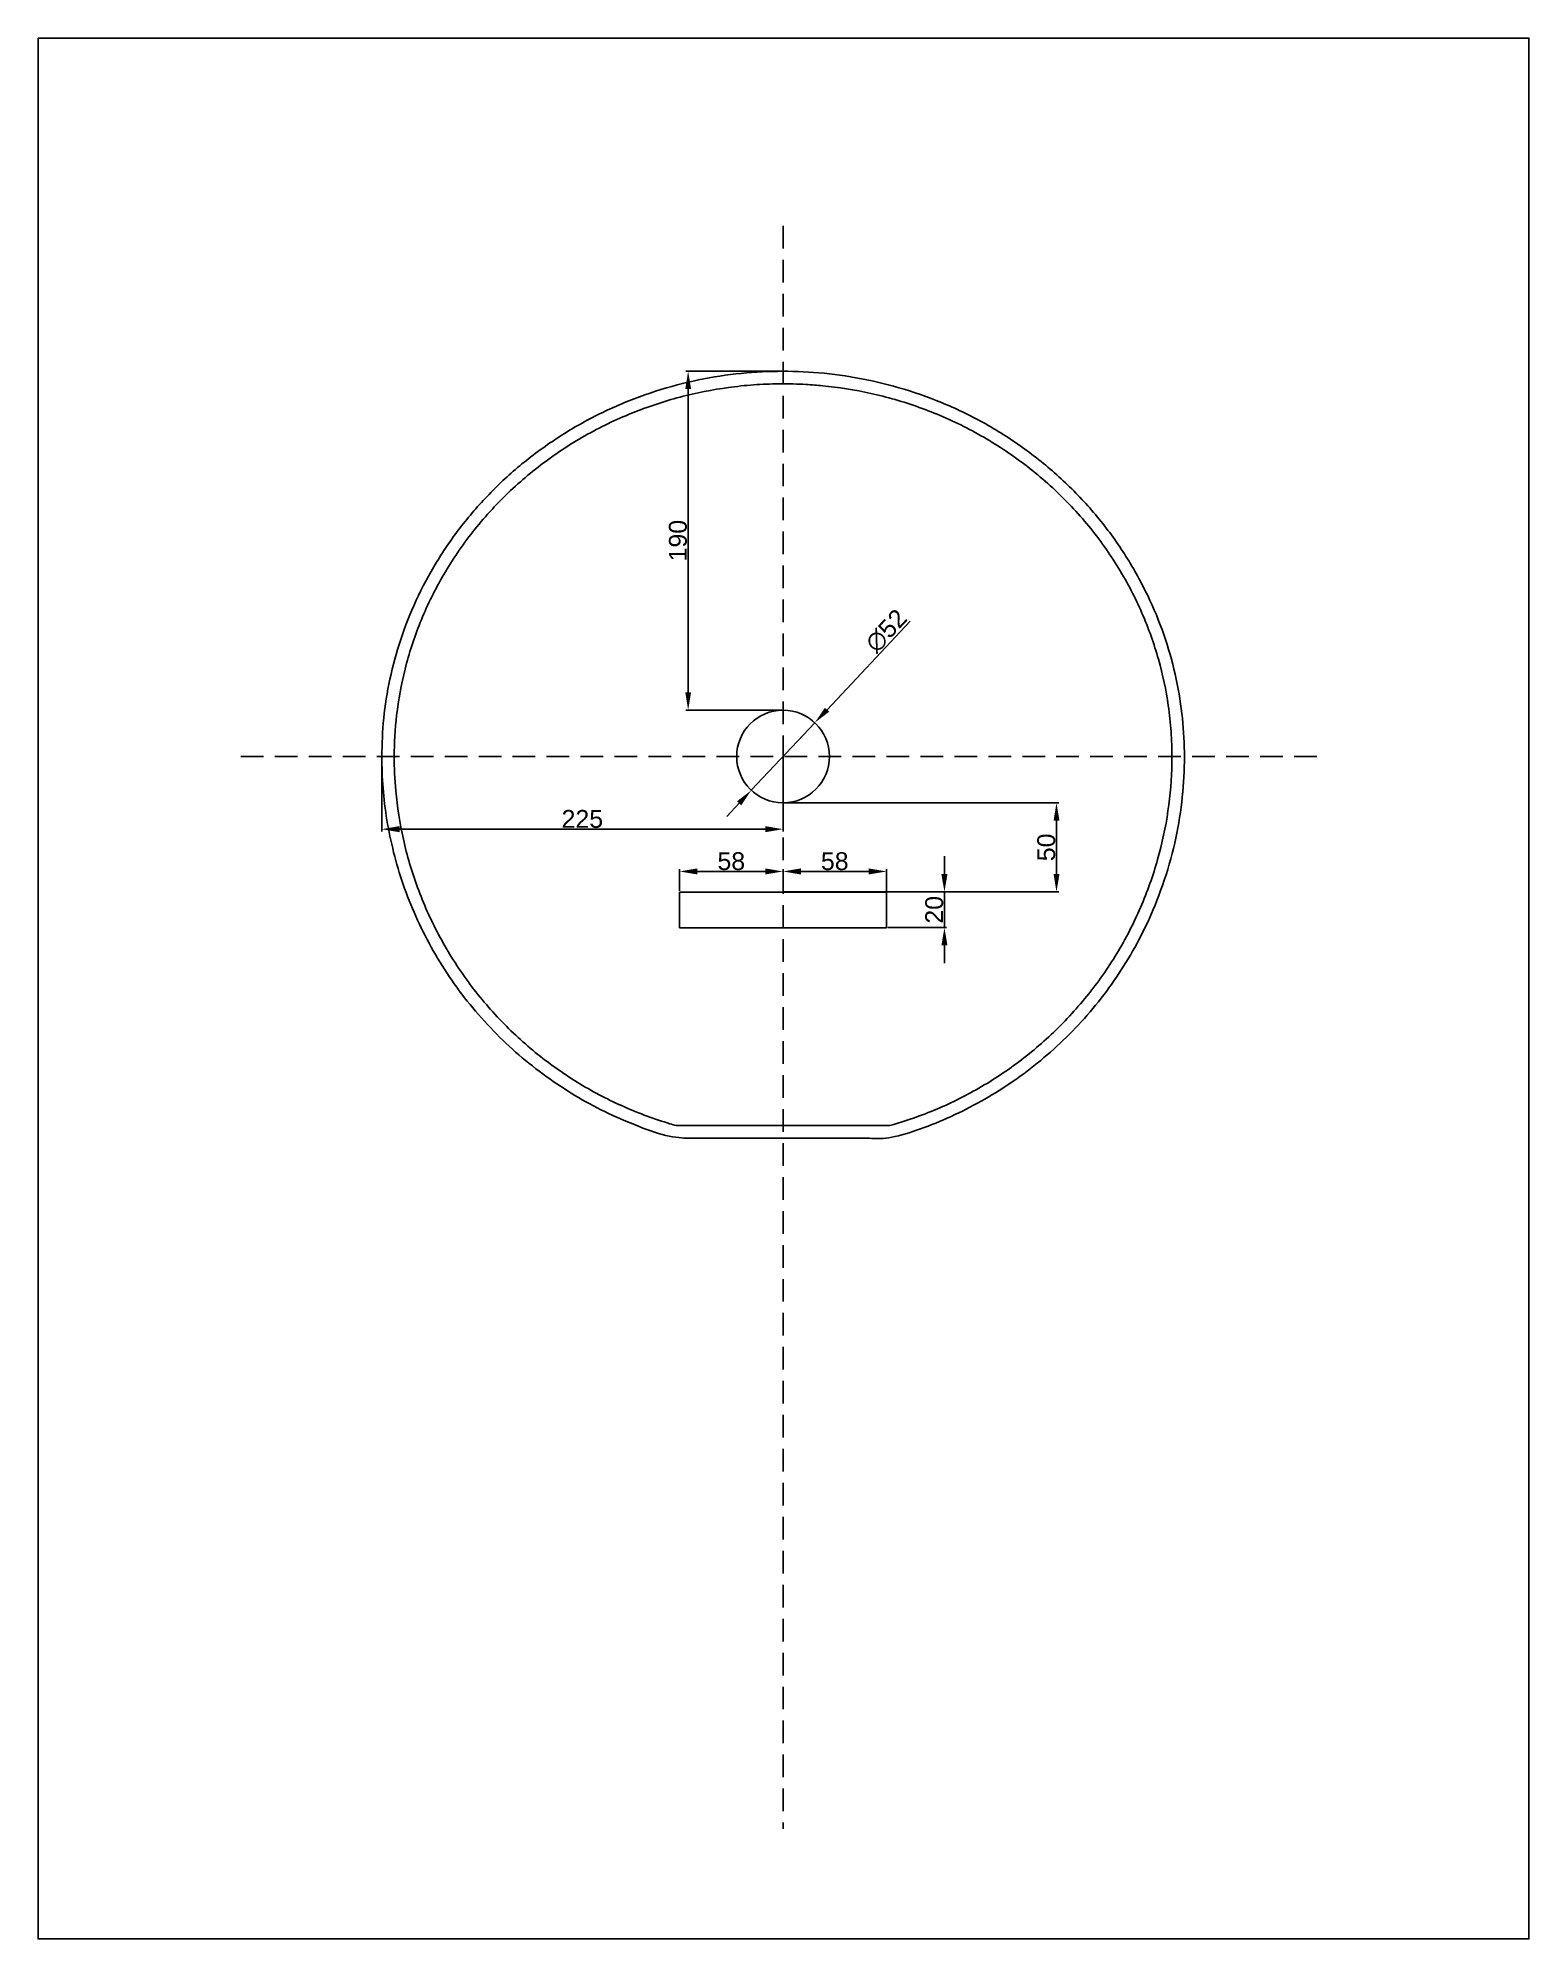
# Model space of a CAD drawing. Header units: millimetres. Extents: x 27070 to 27906, y 36273 to 37339.
import ezdxf

# ---------------------------------------------------------------- set-up
doc = ezdxf.new("R2010")
doc.units = ezdxf.units.MM
doc.linetypes.add('HIDDENX2', pattern=[19.05, 12.7, -6.35])
for name, color, linetype in [('box', 4, 'Continuous'), ('center', 1, 'HIDDENX2'), ('line', 3, 'Continuous')]:
    doc.layers.add(name, color=color, linetype=linetype)
doc.styles.get("Standard").update_dxf_attribs({"font": 'arial.ttf'})
doc.dimstyles.new('사본 ISO-25', dxfattribs={"dimtxt": 10, "dimasz": 10, "dimexe": 1.25, "dimexo": 0.625, "dimtad": 1, "dimtxsty": 'Standard', "dimcen": 2.5, "dimclrd": 1, "dimclre": 1, "dimclrt": 2, "dimadec": 0, "dimazin": 0, "dimtfac": 1, "dimtmove": 0, "dimatfit": 3, "dimfxl": 1, "dimtfillclr": 2, "dimarcsym": 0})

# ---------------------------------------------------------------- blocks, each defined once
blk = doc.blocks.new('*D1')
at = {"layer": 'Defpoints', "color": 0, "transparency": 16777216}
for p in [(27505.5, 36955.5), (27469.9, 36917.6)]:
    blk.add_point(p, dxfattribs=at)
at = {"layer": 'line', "color": 1, "linetype": 'Continuous', "lineweight": -2, "transparency": 16777216}
for p, q in [((27559, 37012.5), (27512.4, 36962.8)), ((27469.9, 36917.6), (27505.5, 36955.5)), ((27463.1, 36910.3), (27456.2, 36903))]:
    blk.add_line(p, q, dxfattribs=at)
at = {"layer": 'line', "color": 1, "transparency": 16777216}
for points in [[(27511.2, 36963.9), (27513.6, 36961.7), (27505.5, 36955.5)], [(27461.9, 36911.4), (27464.3, 36909.2), (27469.9, 36917.6)]]:
    blk.add_solid(points, dxfattribs=at)
at = {"layer": 'line', "color": 2, "transparency": 16777216, "insert": (27545.6, 37007), "char_height": 10, "attachment_point": 5, "rotation": 46.8104}
blk.add_mtext('∅52', dxfattribs=at)
blk = doc.blocks.new('*D3')
at = {"layer": 'Defpoints', "color": 0, "transparency": 16777216}
for p in [(27545.7, 36860.6), (27545.7, 36840.6), (27578.2, 36840.6)]:
    blk.add_point(p, dxfattribs=at)
at = {"layer": 'line', "color": 1, "linetype": 'Continuous', "lineweight": -2, "transparency": 16777216}
for p, q in [((27578.2, 36870.6), (27578.2, 36880.6)), ((27546.4, 36860.6), (27579.4, 36860.6)), ((27578.2, 36860.6), (27578.2, 36840.6)), ((27546.4, 36840.6), (27579.4, 36840.6)), ((27578.2, 36830.6), (27578.2, 36820.6))]:
    blk.add_line(p, q, dxfattribs=at)
at = {"layer": 'line', "color": 1, "transparency": 16777216}
for points in [[(27576.5, 36870.6), (27579.9, 36870.6), (27578.2, 36860.6)], [(27576.5, 36830.6), (27579.9, 36830.6), (27578.2, 36840.6)]]:
    blk.add_solid(points, dxfattribs=at)
at = {"layer": 'line', "color": 2, "transparency": 16777216, "insert": (27572.5, 36850.6), "char_height": 10, "attachment_point": 5, "rotation": 90}
blk.add_mtext('20', dxfattribs=at)
blk = doc.blocks.new('*D4')
at = {"layer": 'Defpoints', "color": 0, "transparency": 16777216}
for p in [(27434.5, 37152.6), (27487.7, 37152.6), (27487.7, 36962.6)]:
    blk.add_point(p, dxfattribs=at)
at = {"layer": 'line', "color": 1, "linetype": 'Continuous', "lineweight": -2, "transparency": 16777216}
for p, q in [((27487.1, 37152.6), (27433.3, 37152.6)), ((27434.5, 36972.6), (27434.5, 37142.6)), ((27487.1, 36962.6), (27433.3, 36962.6))]:
    blk.add_line(p, q, dxfattribs=at)
at = {"layer": 'line', "color": 1, "transparency": 16777216}
for points in [[(27432.9, 37142.6), (27436.2, 37142.6), (27434.5, 37152.6)], [(27432.9, 36972.6), (27436.2, 36972.6), (27434.5, 36962.6)]]:
    blk.add_solid(points, dxfattribs=at)
at = {"layer": 'line', "color": 2, "transparency": 16777216, "insert": (27428.8, 37057.6), "char_height": 10, "attachment_point": 5, "rotation": 90}
blk.add_mtext('190', dxfattribs=at)
blk = doc.blocks.new('*D5')
at = {"layer": 'Defpoints', "color": 0, "transparency": 16777216}
for p in [(27262.7, 36936.6), (27487.7, 36936.6), (27262.7, 36895.8)]:
    blk.add_point(p, dxfattribs=at)
at = {"layer": 'line', "color": 1, "linetype": 'Continuous', "lineweight": -2, "transparency": 16777216}
for p, q in [((27262.7, 36935.9), (27262.7, 36894.5)), ((27487.7, 36935.9), (27487.7, 36894.5)), ((27477.7, 36895.8), (27272.7, 36895.8))]:
    blk.add_line(p, q, dxfattribs=at)
at = {"layer": 'line', "color": 1, "transparency": 16777216}
for points in [[(27272.7, 36897.5), (27272.7, 36894.1), (27262.7, 36895.8)], [(27477.7, 36897.5), (27477.7, 36894.1), (27487.7, 36895.8)]]:
    blk.add_solid(points, dxfattribs=at)
at = {"layer": 'line', "color": 2, "transparency": 16777216, "insert": (27375.2, 36901.5), "char_height": 10, "attachment_point": 5}
blk.add_mtext('225', dxfattribs=at)
blk = doc.blocks.new('*D7')
at = {"layer": 'Defpoints', "color": 0, "transparency": 16777216}
for p in [(27487.7, 36910.6), (27487.7, 36860.6), (27641, 36860.6)]:
    blk.add_point(p, dxfattribs=at)
at = {"layer": 'line', "color": 1, "linetype": 'Continuous', "lineweight": -2, "transparency": 16777216}
for p, q in [((27488.4, 36910.6), (27642.3, 36910.6)), ((27641, 36900.6), (27641, 36870.6)), ((27488.4, 36860.6), (27642.3, 36860.6))]:
    blk.add_line(p, q, dxfattribs=at)
at = {"layer": 'line', "color": 1, "transparency": 16777216}
for points in [[(27639.4, 36900.6), (27642.7, 36900.6), (27641, 36910.6)], [(27639.4, 36870.6), (27642.7, 36870.6), (27641, 36860.6)]]:
    blk.add_solid(points, dxfattribs=at)
at = {"layer": 'line', "color": 2, "transparency": 16777216, "insert": (27635.3, 36885.6), "char_height": 10, "attachment_point": 5, "rotation": 90}
blk.add_mtext('50', dxfattribs=at)
blk = doc.blocks.new('*D9')
at = {"layer": 'Defpoints', "color": 0, "transparency": 16777216}
for p in [(27545.7, 36872.1), (27487.7, 36860.6), (27545.7, 36860.6)]:
    blk.add_point(p, dxfattribs=at)
at = {"layer": 'line', "color": 1, "linetype": 'Continuous', "lineweight": -2, "transparency": 16777216}
for p, q in [((27487.7, 36861.2), (27487.7, 36873.4)), ((27497.7, 36872.1), (27535.7, 36872.1)), ((27545.7, 36861.2), (27545.7, 36873.4))]:
    blk.add_line(p, q, dxfattribs=at)
at = {"layer": 'line', "color": 1, "transparency": 16777216}
for points in [[(27497.7, 36873.8), (27497.7, 36870.4), (27487.7, 36872.1)], [(27535.7, 36873.8), (27535.7, 36870.4), (27545.7, 36872.1)]]:
    blk.add_solid(points, dxfattribs=at)
at = {"layer": 'line', "color": 2, "transparency": 16777216, "insert": (27516.7, 36877.8), "char_height": 10, "attachment_point": 5}
blk.add_mtext('58', dxfattribs=at)
blk = doc.blocks.new('*D10')
at = {"layer": 'Defpoints', "color": 0, "transparency": 16777216}
for p in [(27429.7, 36872.1), (27429.7, 36860.6), (27487.7, 36860.6)]:
    blk.add_point(p, dxfattribs=at)
at = {"layer": 'line', "color": 1, "linetype": 'Continuous', "lineweight": -2, "transparency": 16777216}
for p, q in [((27429.7, 36861.2), (27429.7, 36873.4)), ((27477.7, 36872.1), (27439.7, 36872.1)), ((27487.7, 36861.2), (27487.7, 36873.4))]:
    blk.add_line(p, q, dxfattribs=at)
at = {"layer": 'line', "color": 1, "transparency": 16777216}
for points in [[(27439.7, 36873.8), (27439.7, 36870.4), (27429.7, 36872.1)], [(27477.7, 36873.8), (27477.7, 36870.4), (27487.7, 36872.1)]]:
    blk.add_solid(points, dxfattribs=at)
at = {"layer": 'line', "color": 2, "transparency": 16777216, "insert": (27458.7, 36877.8), "char_height": 10, "attachment_point": 5}
blk.add_mtext('58', dxfattribs=at)

msp = doc.modelspace()

# ---------------------------------------------------------------- linework, layer by layer
at = {"layer": 'box'}
msp.add_lwpolyline([(27070.028, 37339.444), (27905.913, 37339.444), (27905.913, 36273.478), (27070.028, 36273.478)], close=True, dxfattribs=at)
at = {"layer": 'center'}
for p, q in [((27487.73, 37234.105), (27487.73, 36335.303)), ((27183.728, 36936.554), (27791.733, 36936.554))]:
    msp.add_line(p, q, dxfattribs=at)
at = {"layer": 'line'}
for p, q in [((27429.73, 36860.554), (27545.73, 36860.554)), ((27429.73, 36860.554), (27429.73, 36840.554)), ((27545.73, 36860.554), (27545.73, 36840.554)), ((27429.73, 36840.554), (27545.73, 36840.554))]:
    msp.add_line(p, q, dxfattribs=at)
msp.add_circle((27487.73, 36936.554), 26, dxfattribs=at)
msp.add_rational_spline([(27262.73, 36936.554), (27262.73, 36768.046), (27426.989, 36722.554), (27487.73, 36722.554), (27548.472, 36722.554), (27712.73, 36768.046), (27712.73, 36936.554), (27712.73, 37152.554), (27487.73, 37152.554), (27262.73, 37152.554), (27262.73, 36936.554)], [1, 0.796857481713, 1, 1, 1, 0.796857481713, 1, 0.707106781187, 1, 0.707106781187, 1], degree=2, knots=[0, 0, 0, 1.297441, 1.297441, 2.297441, 2.297441, 3.59488201, 3.59488201, 5.16567833, 5.16567833, 6.73647466, 6.73647466, 6.73647466], dxfattribs=at)
msp.add_open_spline([(27269.73, 36936.554), (27269.73, 36930.202), (27270.016, 36923.755), (27271.426, 36908.286), (27272.83, 36899.211), (27276.89, 36881.059), (27279.547, 36871.984), (27286.135, 36854.083), (27290.067, 36845.258), (27299.159, 36828.118), (27304.318, 36819.803), (27315.747, 36803.924), (27322.016, 36796.36), (27335.482, 36782.188), (27342.679, 36775.579), (27357.777, 36763.463), (27365.676, 36757.954), (27381.929, 36748.117), (27390.282, 36743.788), (27407.193, 36736.321), (27415.751, 36733.183), (27425.514, 36730.251), (27426.731, 36729.897), (27427.948, 36729.554), (27467.404, 36729.554), (27506.861, 36729.554), (27546.716, 36729.554), (27547.115, 36729.554), (27547.513, 36729.554), (27553.665, 36731.287), (27559.831, 36733.312), (27574.497, 36738.881), (27582.973, 36742.708), (27599.577, 36751.557), (27607.705, 36756.579), (27623.361, 36767.766), (27630.889, 36773.931), (27645.106, 36787.287), (27651.794, 36794.478), (27664.13, 36809.704), (27669.777, 36817.738), (27679.882, 36834.424), (27684.34, 36843.073), (27691.99, 36860.734), (27695.182, 36869.744), (27700.294, 36887.866), (27702.214, 36896.978), (27704.839, 36915.066), (27705.544, 36924.041), (27705.711, 36933.588), (27705.72, 36934.328), (27705.728, 36935.412), (27705.729, 36935.757), (27705.73, 36936.26), (27705.73, 36936.426), (27705.73, 36936.721), (27705.73, 36936.869), (27705.729, 36937.313), (27705.728, 36937.609), (27705.722, 36938.497), (27705.715, 36939.091), (27705.687, 36940.874), (27705.658, 36942.066), (27705.538, 36945.656), (27705.414, 36948.064), (27704.908, 36955.327), (27704.39, 36960.221), (27702.446, 36973.717), (27700.629, 36982.39), (27695.741, 36999.738), (27692.668, 37008.412), (27685.232, 37025.515), (27680.868, 37033.943), (27670.886, 37050.295), (27665.268, 37058.217), (27652.888, 37073.307), (27646.127, 37080.473), (27631.643, 37093.835), (27623.921, 37100.029), (27607.752, 37111.288), (27599.305, 37116.352), (27581.953, 37125.26), (27573.049, 37129.103), (27555.052, 37135.552), (27545.961, 37138.157), (27527.844, 37142.179), (27518.818, 37143.595), (27506.837, 37144.771), (27503.758, 37145.009), (27498.23, 37145.325), (27495.773, 37145.425), (27491.798, 37145.523), (27490.271, 37145.545), (27487.594, 37145.557), (27486.441, 37145.554), (27484.123, 37145.529), (27482.961, 37145.507), (27479.463, 37145.416), (27477.117, 37145.319), (27470.043, 37144.915), (27465.277, 37144.495), (27451.522, 37142.833), (27442.445, 37141.193), (27424.272, 37136.705), (27415.175, 37133.857), (27397.221, 37126.915), (27388.364, 37122.821), (27371.162, 37113.419), (27362.818, 37108.111), (27346.909, 37096.385), (27339.343, 37089.967), (27325.219, 37076.194), (27318.661, 37068.84), (27306.72, 37053.42), (27301.339, 37045.355), (27291.85, 37028.769), (27287.742, 37020.25), (27280.823, 37003.016), (27278.01, 36994.303), (27273.633, 36976.925), (27272.067, 36968.261), (27270.16, 36951.871), (27269.73, 36944.127), (27269.73, 36936.554)], degree=3, knots=[0, 0, 0, 0, 0.09510077, 0.09510077, 0.22610456, 0.22610456, 0.35710834, 0.35710834, 0.48811213, 0.48811213, 0.61911591, 0.61911591, 0.7501197, 0.7501197, 0.88112348, 0.88112348, 1.01212727, 1.01212727, 1.14313105, 1.14313105, 1.27413483, 1.27413483, 1.29279148, 1.29279148, 1.29279148, 2.26716121, 2.26716121, 2.27700332, 2.27700332, 2.27700332, 2.37136375, 2.37136375, 2.50247325, 2.50247325, 2.63358276, 2.63358276, 2.76469226, 2.76469226, 2.89580177, 2.89580177, 3.02691127, 3.02691127, 3.15802077, 3.15802077, 3.28913028, 3.28913028, 3.42023978, 3.42023978, 3.55134929, 3.55134929, 3.56237535, 3.56237535, 3.56753946, 3.56753946, 3.56989759, 3.56989759, 3.57225573, 3.57225573, 3.57697199, 3.57697199, 3.58640452, 3.58640452, 3.60526957, 3.60526957, 3.64299967, 3.64299967, 3.71845989, 3.71845989, 3.84958034, 3.84958034, 3.9807008, 3.9807008, 4.11182125, 4.11182125, 4.24294171, 4.24294171, 4.37406217, 4.37406217, 4.50518262, 4.50518262, 4.63630308, 4.63630308, 4.76742354, 4.76742354, 4.89854399, 4.89854399, 5.02966445, 5.02966445, 5.07534334, 5.07534334, 5.11223169, 5.11223169, 5.13541021, 5.13541021, 5.15302057, 5.15302057, 5.17063094, 5.17063094, 5.20585167, 5.20585167, 5.27629313, 5.27629313, 5.40771263, 5.40771263, 5.53913214, 5.53913214, 5.67055164, 5.67055164, 5.80197115, 5.80197115, 5.93339065, 5.93339065, 6.06481016, 6.06481016, 6.19622966, 6.19622966, 6.32764917, 6.32764917, 6.45906867, 6.45906867, 6.59048818, 6.59048818, 6.71138745, 6.71138745, 6.71138745, 6.71138745], dxfattribs=at)

# ---------------------------------------------------------------- dimensions: what is measured, and where the dimension line sits
for base, p1, p2, picture, middle in [((27434.529, 37152.554), (27487.73, 36962.554), (27487.73, 37152.554), '*D4', (27428.798, 37057.554)), ((27641.047, 36860.554), (27487.73, 36910.554), (27487.73, 36860.554), '*D7', (27635.316, 36885.554)), ((27578.196, 36840.554), (27545.73, 36860.554), (27545.73, 36840.554), '*D3', (27572.465, 36850.554))]:
    dim = msp.add_linear_dim(base=base, p1=p1, p2=p2, angle=90, dimstyle='사본 ISO-25', dxfattribs=at)
    dim.commit()
    dim.dimension.update_dxf_attribs({"geometry": picture, "text_midpoint": middle})
dim = msp.add_diameter_dim_2p(p1=(27469.936, 36917.598), p2=(27505.525, 36955.511), dimstyle='사본 ISO-25', dxfattribs=at)
dim.commit()
dim.dimension.update_dxf_attribs({"geometry": '*D1', "text_midpoint": (27549.973, 37002.86), "dimtype": 163})
for base, p1, p2, picture, middle in [((27262.73, 36895.799), (27487.73, 36936.554), (27262.73, 36936.554), '*D5', (27375.23, 36901.529)), ((27429.73, 36872.109), (27487.73, 36860.554), (27429.73, 36860.554), '*D10', (27458.73, 36877.84)), ((27545.73, 36872.109), (27487.73, 36860.554), (27545.73, 36860.554), '*D9', (27516.73, 36877.84))]:
    dim = msp.add_linear_dim(base=base, p1=p1, p2=p2, dimstyle='사본 ISO-25', dxfattribs=at)
    dim.commit()
    dim.dimension.update_dxf_attribs({"geometry": picture, "text_midpoint": middle})

doc.saveas('drawing.dxf')
